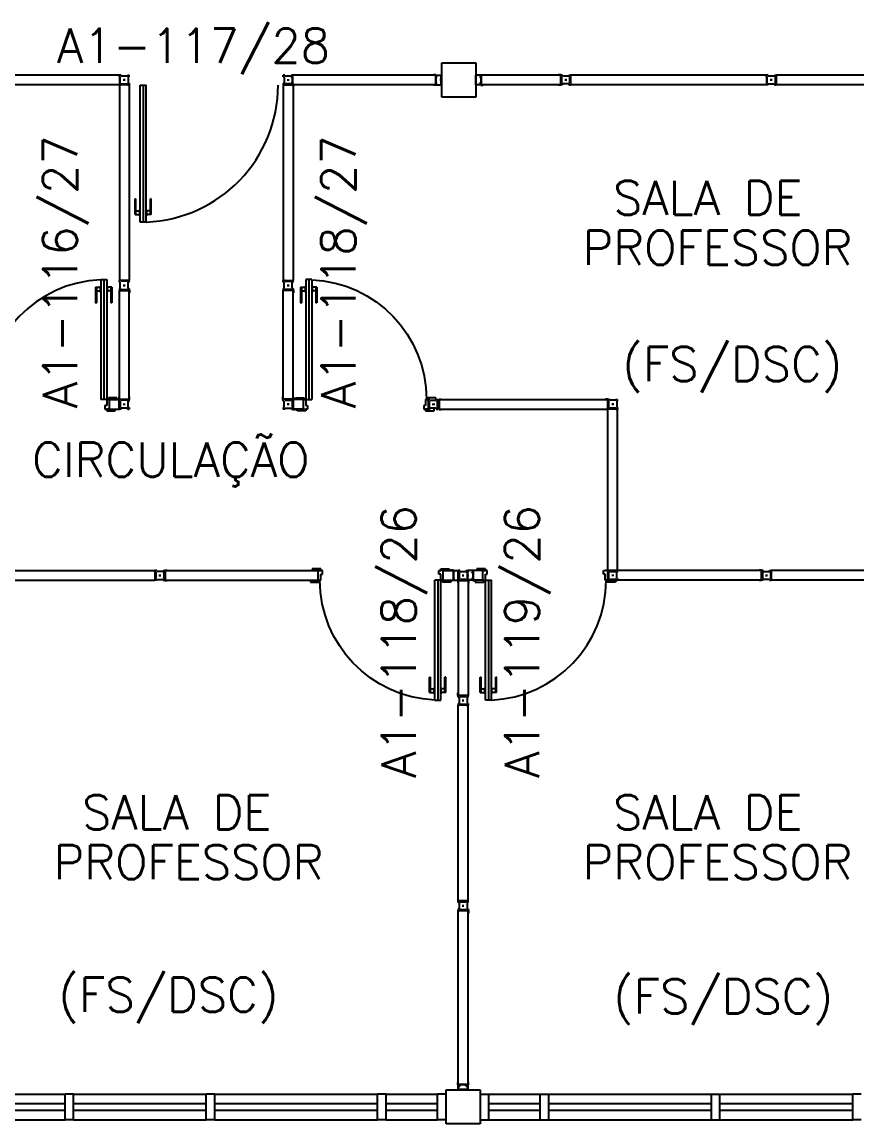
# Model space of a CAD drawing. Header units: millimetres. Extents: x 4436 to 4619, y 1272 to 1428.
# Drawn here: x 4551.33 to 4556.2, y 1293.7 to 1300.14 of the extents above; entities that cross this region are included whole.
import ezdxf

# ---------------------------------------------------------------- set-up
doc = ezdxf.new("R2010")
doc.units = ezdxf.units.MM
for name, color, linetype in [('ALV', 2, 'Continuous'), ('DIV', 2, 'Continuous'), ('DIV2', 2, 'Continuous'), ('DIVC', 2, 'Continuous'), ('ENDEREÇO', 2, 'Continuous'), ('ESTR', 3, 'Continuous'), ('JANELA', 1, 'Continuous'), ('MACANETA', 2, 'Continuous'), ('PORTA', 2, 'Continuous'), ('TEXTO', 2, 'Continuous')]:
    doc.layers.add(name, color=color, linetype=linetype)
doc.styles.add('UNB1-100', font='simplex.shx', dxfattribs={"height": 0.2})

# ---------------------------------------------------------------- blocks, each defined once
blk = doc.blocks.new('DIV12')
for p, q in [((-0.0051, 0), (0.0051, 0)), ((0, -0.0051), (0, 0.0051)), ((0.0285, 0.0285), (1.1715, 0.0285)), ((0.0285, -0.0285), (0.0285, 0.0285)), ((1.1715, -0.0285), (1.1715, 0.0285)), ((1.1949, 0), (1.2051, 0)), ((1.2, -0.0051), (1.2, 0.0051)), ((0.0285, -0.0285), (1.1715, -0.0285))]:
    blk.add_line(p, q)
blk = doc.blocks.new('DOOR80')
at = {"layer": 'MACANETA', "color": 1}
for p, q in [((-0.015, -0.665), (-0.01, -0.665)), ((-0.015, -0.755), (-0.015, -0.665)), ((-0.01, -0.755), (-0.01, -0.665)), ((0.08, -0.665), (0.075, -0.665)), ((0.075, -0.755), (0.075, -0.665)), ((0.08, -0.755), (0.08, -0.665)), ((-0.015, -0.755), (0.012, -0.755)), ((-0.01, -0.735), (0.012, -0.735)), ((0.012, -0.7625), (0.012, -0.7275)), ((0.012, -0.7275), (0.015, -0.7275)), ((0.012, -0.7625), (0.015, -0.7625)), ((0.053, -0.7275), (0.05, -0.7275)), ((0.053, -0.7625), (0.05, -0.7625)), ((0.053, -0.7625), (0.053, -0.7275)), ((0.075, -0.735), (0.053, -0.735)), ((0.08, -0.755), (0.053, -0.755))]:
    blk.add_line(p, q, dxfattribs=at)
at = {"layer": 'PORTA'}
for p, q in [((0.015, -0.8), (0.015, 0)), ((0.015, 0), (0.05, 0)), ((0.05, -0.8), (0.05, 0)), ((0.05, -0.8), (0.015, -0.8))]:
    blk.add_line(p, q, dxfattribs=at)
at = {"layer": 'PORTA', "color": 1}
blk.add_arc((0.02, 0), 0.8, 272.14911, 0, dxfattribs=at)
blk = doc.blocks.new('DOOR70')
at = {"layer": 'MACANETA', "color": 1}
for p, q in [((-0.015, -0.565), (-0.01, -0.565)), ((-0.015, -0.655), (-0.015, -0.565)), ((-0.01, -0.655), (-0.01, -0.565)), ((0.08, -0.565), (0.075, -0.565)), ((0.075, -0.655), (0.075, -0.565)), ((0.08, -0.655), (0.08, -0.565)), ((-0.01, -0.635), (0.012, -0.635)), ((0.012, -0.6625), (0.012, -0.6275)), ((0.012, -0.6275), (0.015, -0.6275)), ((0.053, -0.6275), (0.05, -0.6275)), ((0.053, -0.6625), (0.053, -0.6275)), ((0.075, -0.635), (0.053, -0.635)), ((-0.015, -0.655), (0.012, -0.655)), ((0.012, -0.6625), (0.015, -0.6625)), ((0.053, -0.6625), (0.05, -0.6625)), ((0.08, -0.655), (0.053, -0.655))]:
    blk.add_line(p, q, dxfattribs=at)
at = {"layer": 'PORTA'}
for p, q in [((0.015, -0.7), (0.015, 0)), ((0.015, 0), (0.05, 0)), ((0.05, -0.7), (0.05, 0)), ((0.05, -0.7), (0.015, -0.7))]:
    blk.add_line(p, q, dxfattribs=at)
at = {"layer": 'PORTA', "color": 1}
blk.add_arc((0.02, 0), 0.7, 272.4563, 0, dxfattribs=at)
blk = doc.blocks.new('MTT')
for p, q in [((-0.0285, 0.0185), (-0.0285, 0.0285)), ((-0.0185, 0.0285), (-0.0285, 0.0285)), ((-0.0235, 0.0185), (-0.0285, 0.0185)), ((-0.0235, 0.0185), (-0.0235, -0.0185)), ((-0.0185, 0.0235), (-0.0185, 0.0285)), ((-0.0185, 0.0235), (0.0185, 0.0235)), ((-0.0049, 0), (0.0049, 0)), ((0, -0.0049), (0, 0.0049)), ((0.0185, 0.0235), (0.0185, 0.0285)), ((0.0185, 0.0285), (0.0285, 0.0285)), ((0.0235, 0.0185), (0.0285, 0.0185)), ((0.0235, 0.0185), (0.0235, -0.0185)), ((0.0285, 0.0185), (0.0285, 0.0285)), ((-0.0285, -0.0185), (-0.0235, -0.0185)), ((-0.0285, -0.0185), (-0.0285, -0.0285)), ((-0.0185, -0.0285), (-0.0285, -0.0285)), ((0.0185, -0.0235), (-0.0185, -0.0235)), ((-0.0185, -0.0235), (-0.0185, -0.0285)), ((0.0185, -0.0235), (0.0185, -0.0285)), ((0.0185, -0.0285), (0.0285, -0.0285)), ((0.0285, -0.0185), (0.0235, -0.0185)), ((0.0285, -0.0185), (0.0285, -0.0285))]:
    blk.add_line(p, q)
blk = doc.blocks.new('DIV10')
for p, q in [((-0.0051, 0), (0.0051, 0)), ((0, -0.0051), (0, 0.0051)), ((0.0285, 0.0285), (0.9715, 0.0285)), ((0.0285, -0.0285), (0.0285, 0.0285)), ((0.9715, -0.0285), (0.9715, 0.0285)), ((0.9949, 0), (1.0051, 0)), ((1, -0.0051), (1, 0.0051)), ((0.0285, -0.0285), (0.9715, -0.0285))]:
    blk.add_line(p, q)
blk = doc.blocks.new('IMTT')
for p, q in [((-0.0049, 0), (0.0049, 0)), ((0.0285, 0.0285), (0, 0.0285)), ((0, -0.0285), (0, 0.0285)), ((0.0285, -0.0285), (0, -0.0285))]:
    blk.add_line(p, q)

msp = doc.modelspace()

# ---------------------------------------------------------------- linework, layer by layer
at = {"layer": 'ALV'}
for p, q in [((4551.57941, 1293.72345), (4551.57941, 1293.87345)), ((4551.62941, 1293.87345), (4551.57941, 1293.87345)), ((4551.62941, 1293.72345), (4551.62941, 1293.87345)), ((4552.40441, 1293.72345), (4552.40441, 1293.87345)), ((4552.45441, 1293.87345), (4552.40441, 1293.87345)), ((4552.45441, 1293.72345), (4552.45441, 1293.87345)), ((4553.45441, 1293.87345), (4553.40441, 1293.87345)), ((4553.40441, 1293.72345), (4553.40441, 1293.87345)), ((4553.45441, 1293.72345), (4553.45441, 1293.87345)), ((4553.80441, 1293.87345), (4553.75441, 1293.87345)), ((4553.75441, 1293.72345), (4553.75441, 1293.87345)), ((4554.00441, 1293.87345), (4554.05441, 1293.87345)), ((4554.05441, 1293.72345), (4554.05441, 1293.87345)), ((4554.35441, 1293.72345), (4554.35441, 1293.87345)), ((4554.35441, 1293.87345), (4554.40441, 1293.87345)), ((4554.40441, 1293.72345), (4554.40441, 1293.87345)), ((4555.35441, 1293.87345), (4555.40441, 1293.87345)), ((4555.35441, 1293.72345), (4555.35441, 1293.87345)), ((4555.40441, 1293.72345), (4555.40441, 1293.87345)), ((4556.17941, 1293.72345), (4556.17941, 1293.87345)), ((4556.22941, 1293.87345), (4556.17941, 1293.87345)), ((4551.62941, 1293.72345), (4551.57941, 1293.72345)), ((4552.45441, 1293.72345), (4552.40441, 1293.72345)), ((4553.45441, 1293.72345), (4553.40441, 1293.72345)), ((4553.80441, 1293.72345), (4553.75441, 1293.72345)), ((4554.00441, 1293.72345), (4554.05441, 1293.72345)), ((4554.35441, 1293.72345), (4554.40441, 1293.72345)), ((4555.35441, 1293.72345), (4555.40441, 1293.72345)), ((4556.22941, 1293.72345), (4556.17941, 1293.72345))]:
    msp.add_line(p, q, dxfattribs=at)
at = {"layer": 'DIV'}
for p, q in [((4552.03589, 1299.76795), (4552.03589, 1298.96794)), ((4551.80541, 1298.63197), (4551.80541, 1297.93197)), ((4553.00266, 1298.63197), (4553.00266, 1297.93197)), ((4553.75587, 1296.87495), (4553.75587, 1296.17494)), ((4554.05238, 1296.87495), (4554.05238, 1296.17494)), ((4553.93291, 1293.89845), (4553.87591, 1293.89845)), ((4553.93091, 1293.90045), (4553.87791, 1293.90045)), ((4553.90951, 1293.89845), (4553.89931, 1293.89845)), ((4553.90441, 1293.89335), (4553.90441, 1293.90355)), ((4553.90441, 1293.89351), (4553.90441, 1293.90339))]:
    msp.add_line(p, q, dxfattribs=at)
at = {"layer": 'DIV2'}
for p, q in [((4552.90073, 1299.81695), (4552.90573, 1299.81695)), ((4552.90073, 1299.81495), (4552.90073, 1299.81695)), ((4552.90073, 1299.81495), (4552.90573, 1299.81495)), ((4552.90573, 1299.82895), (4552.92011, 1299.82895)), ((4552.90573, 1299.82895), (4552.90573, 1299.81695)), ((4552.90573, 1299.81495), (4552.90573, 1299.78195)), ((4553.74373, 1299.82695), (4552.90773, 1299.82695)), ((4552.90773, 1299.82695), (4552.90773, 1299.76995)), ((4552.92011, 1299.82695), (4552.92011, 1299.82895)), ((4553.74573, 1299.82895), (4553.73135, 1299.82895)), ((4553.73135, 1299.82695), (4553.73135, 1299.82895)), ((4553.74373, 1299.82695), (4553.74373, 1299.76995)), ((4553.74573, 1299.82895), (4553.74573, 1299.81695)), ((4553.75073, 1299.81695), (4553.74573, 1299.81695)), ((4553.75073, 1299.81495), (4553.74573, 1299.81495)), ((4553.74573, 1299.81495), (4553.74573, 1299.78195)), ((4553.75073, 1299.81495), (4553.75073, 1299.81695)), ((4553.97941, 1299.80355), (4553.97941, 1299.79335)), ((4554.00242, 1299.81495), (4554.00242, 1299.81695)), ((4554.00242, 1299.81695), (4554.00742, 1299.81695)), ((4554.00242, 1299.81495), (4554.00742, 1299.81495)), ((4554.00742, 1299.82895), (4554.00742, 1299.81695)), ((4554.00742, 1299.82895), (4554.0218, 1299.82895)), ((4554.00742, 1299.81495), (4554.00742, 1299.78195)), ((4554.00942, 1299.82695), (4554.00942, 1299.76995)), ((4554.47342, 1299.82695), (4554.00942, 1299.82695)), ((4554.0218, 1299.82695), (4554.0218, 1299.82895)), ((4554.46104, 1299.82695), (4554.46104, 1299.82895)), ((4554.47542, 1299.82895), (4554.46104, 1299.82895)), ((4554.47342, 1299.82695), (4554.47342, 1299.76995)), ((4554.47542, 1299.82895), (4554.47542, 1299.81695)), ((4554.48042, 1299.81695), (4554.47542, 1299.81695)), ((4554.47542, 1299.81495), (4554.47542, 1299.78195)), ((4554.48042, 1299.81495), (4554.47542, 1299.81495)), ((4554.48042, 1299.81495), (4554.48042, 1299.81695)), ((4554.49882, 1299.79845), (4554.50902, 1299.79845)), ((4554.50392, 1299.80355), (4554.50392, 1299.79335)), ((4552.90073, 1299.78195), (4552.90573, 1299.78195)), ((4552.90073, 1299.77995), (4552.90073, 1299.78195)), ((4552.90073, 1299.77995), (4552.90573, 1299.77995)), ((4552.90573, 1299.77995), (4552.90573, 1299.76795)), ((4552.90573, 1299.76795), (4552.92011, 1299.76795)), ((4553.74373, 1299.76995), (4552.90773, 1299.76995)), ((4552.92011, 1299.76795), (4552.92011, 1299.76995)), ((4553.73135, 1299.76795), (4553.73135, 1299.76995)), ((4553.74573, 1299.76795), (4553.73135, 1299.76795)), ((4553.75073, 1299.78195), (4553.74573, 1299.78195)), ((4553.75073, 1299.77995), (4553.74573, 1299.77995)), ((4553.74573, 1299.77995), (4553.74573, 1299.76795)), ((4553.75073, 1299.77995), (4553.75073, 1299.78195)), ((4554.00242, 1299.77995), (4554.00242, 1299.78195)), ((4554.00242, 1299.78195), (4554.00742, 1299.78195)), ((4554.00242, 1299.77995), (4554.00742, 1299.77995)), ((4554.00742, 1299.77995), (4554.00742, 1299.76795)), ((4554.00742, 1299.76795), (4554.0218, 1299.76795)), ((4554.47342, 1299.76995), (4554.00942, 1299.76995)), ((4554.0218, 1299.76795), (4554.0218, 1299.76995)), ((4554.46104, 1299.76795), (4554.46104, 1299.76995)), ((4554.47542, 1299.76795), (4554.46104, 1299.76795)), ((4554.48042, 1299.78195), (4554.47542, 1299.78195)), ((4554.47542, 1299.77995), (4554.47542, 1299.76795)), ((4554.48042, 1299.77995), (4554.47542, 1299.77995)), ((4554.48042, 1299.77995), (4554.48042, 1299.78195)), ((4551.89491, 1298.56995), (4551.90691, 1298.56995)), ((4551.89491, 1298.56995), (4551.89491, 1298.55557)), ((4551.89691, 1297.93395), (4551.89691, 1298.56795)), ((4551.89691, 1298.56795), (4551.95391, 1298.56795)), ((4551.90891, 1298.57495), (4551.90691, 1298.57495)), ((4551.90691, 1298.57495), (4551.90691, 1298.56995)), ((4551.90891, 1298.57495), (4551.90891, 1298.56995)), ((4551.90891, 1298.56995), (4551.94191, 1298.56995)), ((4551.92031, 1298.59845), (4551.93051, 1298.59845)), ((4551.92541, 1298.59335), (4551.92541, 1298.60355)), ((4551.94391, 1298.57495), (4551.94191, 1298.57495)), ((4551.94191, 1298.57495), (4551.94191, 1298.56995)), ((4551.94391, 1298.57495), (4551.94391, 1298.56995)), ((4551.94391, 1298.56995), (4551.95591, 1298.56995)), ((4551.95391, 1297.93395), (4551.95391, 1298.56795)), ((4551.95591, 1298.56995), (4551.95591, 1298.55557)), ((4552.85216, 1298.56995), (4552.85216, 1298.55557)), ((4552.86416, 1298.56995), (4552.85216, 1298.56995)), ((4552.85416, 1297.93395), (4552.85416, 1298.56795)), ((4552.91116, 1298.56795), (4552.85416, 1298.56795)), ((4552.86416, 1298.57495), (4552.86616, 1298.57495)), ((4552.86416, 1298.57495), (4552.86416, 1298.56995)), ((4552.86616, 1298.57495), (4552.86616, 1298.56995)), ((4552.89916, 1298.56995), (4552.86616, 1298.56995)), ((4552.88776, 1298.59845), (4552.87756, 1298.59845)), ((4552.88266, 1298.59335), (4552.88266, 1298.60355)), ((4552.89916, 1298.57495), (4552.90116, 1298.57495)), ((4552.89916, 1298.57495), (4552.89916, 1298.56995)), ((4552.90116, 1298.57495), (4552.90116, 1298.56995)), ((4552.91316, 1298.56995), (4552.90116, 1298.56995)), ((4552.91116, 1297.93395), (4552.91116, 1298.56795)), ((4552.91316, 1298.56995), (4552.91316, 1298.55557)), ((4551.89691, 1298.55557), (4551.89491, 1298.55557)), ((4551.95591, 1298.55557), (4551.95391, 1298.55557)), ((4552.85216, 1298.55557), (4552.85416, 1298.55557)), ((4552.91116, 1298.55557), (4552.91316, 1298.55557)), ((4551.83291, 1297.93197), (4551.82291, 1297.93197)), ((4551.82291, 1297.93197), (4551.82291, 1297.89697)), ((4551.88291, 1297.94197), (4551.83291, 1297.94197)), ((4551.83291, 1297.94197), (4551.83291, 1297.93197)), ((4551.83791, 1297.93197), (4551.83291, 1297.93197)), ((4551.83791, 1297.93197), (4551.83791, 1297.87497)), ((4551.83791, 1297.93197), (4551.89491, 1297.93197)), ((4551.89691, 1297.93397), (4551.88253, 1297.93397)), ((4551.88253, 1297.93397), (4551.88253, 1297.93197)), ((4551.88291, 1297.93197), (4551.88291, 1297.94197)), ((4551.89691, 1297.94633), (4551.89491, 1297.94633)), ((4551.89491, 1297.93195), (4551.89491, 1297.94633)), ((4551.89491, 1297.87497), (4551.89491, 1297.93197)), ((4551.89491, 1297.93195), (4551.90691, 1297.93195)), ((4551.89691, 1297.92197), (4551.89691, 1297.93397)), ((4551.89691, 1297.93395), (4551.95391, 1297.93395)), ((4551.90191, 1297.92197), (4551.89691, 1297.92197)), ((4551.90191, 1297.92197), (4551.90191, 1297.91997)), ((4551.90691, 1297.92695), (4551.90691, 1297.93195)), ((4551.90891, 1297.92695), (4551.90691, 1297.92695)), ((4551.90891, 1297.92695), (4551.90891, 1297.93195)), ((4551.90891, 1297.93195), (4551.94191, 1297.93195)), ((4551.94191, 1297.92695), (4551.94191, 1297.93195)), ((4551.94391, 1297.92695), (4551.94191, 1297.92695)), ((4551.94391, 1297.92695), (4551.94391, 1297.93195)), ((4551.94391, 1297.93195), (4551.95591, 1297.93195)), ((4551.95591, 1297.94633), (4551.95391, 1297.94633)), ((4551.95591, 1297.93195), (4551.95591, 1297.94633)), ((4552.85216, 1297.93195), (4552.85216, 1297.94633)), ((4552.85216, 1297.94633), (4552.85416, 1297.94633)), ((4552.86416, 1297.93195), (4552.85216, 1297.93195)), ((4552.91116, 1297.93395), (4552.85416, 1297.93395)), ((4552.86416, 1297.92695), (4552.86416, 1297.93195)), ((4552.86416, 1297.92695), (4552.86616, 1297.92695)), ((4552.89916, 1297.93195), (4552.86616, 1297.93195)), ((4552.86616, 1297.92695), (4552.86616, 1297.93195)), ((4552.89916, 1297.92695), (4552.89916, 1297.93195)), ((4552.89916, 1297.92695), (4552.90116, 1297.92695)), ((4552.91316, 1297.93195), (4552.90116, 1297.93195)), ((4552.90116, 1297.92695), (4552.90116, 1297.93195)), ((4552.90616, 1297.92197), (4552.91116, 1297.92197)), ((4552.90616, 1297.92197), (4552.90616, 1297.91997)), ((4552.91116, 1297.94633), (4552.91316, 1297.94633)), ((4552.91116, 1297.93397), (4552.92554, 1297.93397)), ((4552.91116, 1297.92197), (4552.91116, 1297.93397)), ((4552.91316, 1297.93195), (4552.91316, 1297.94633)), ((4552.97016, 1297.93197), (4552.91316, 1297.93197)), ((4552.91316, 1297.87497), (4552.91316, 1297.93197)), ((4552.92516, 1297.94197), (4552.97516, 1297.94197)), ((4552.92516, 1297.93197), (4552.92516, 1297.94197)), ((4552.92554, 1297.93397), (4552.92554, 1297.93197)), ((4552.97016, 1297.93197), (4552.97516, 1297.93197)), ((4552.97016, 1297.93197), (4552.97016, 1297.87497)), ((4552.97516, 1297.94197), (4552.97516, 1297.93197)), ((4552.97516, 1297.93197), (4552.98516, 1297.93197)), ((4552.98516, 1297.93197), (4552.98516, 1297.89697)), ((4553.68516, 1297.93197), (4553.68516, 1297.89697)), ((4553.69516, 1297.93197), (4553.68516, 1297.93197)), ((4553.69516, 1297.94197), (4553.69516, 1297.93197)), ((4553.74516, 1297.94197), (4553.69516, 1297.94197)), ((4553.70016, 1297.93197), (4553.69516, 1297.93197)), ((4553.70016, 1297.93197), (4553.70016, 1297.87497)), ((4553.74516, 1297.93197), (4553.74516, 1297.94197)), ((4553.75664, 1297.91997), (4553.75664, 1297.92197)), ((4553.75664, 1297.92197), (4553.76164, 1297.92197)), ((4553.76164, 1297.93397), (4553.76164, 1297.92197)), ((4553.76164, 1297.93397), (4553.77602, 1297.93397)), ((4553.76364, 1297.93197), (4554.74764, 1297.93197)), ((4553.76364, 1297.93197), (4553.76364, 1297.87497)), ((4553.77602, 1297.93197), (4553.77602, 1297.93397)), ((4554.73526, 1297.93197), (4554.73526, 1297.93397)), ((4554.74964, 1297.93397), (4554.73526, 1297.93397)), ((4554.74764, 1297.93197), (4554.74764, 1297.87497)), ((4554.74964, 1297.93397), (4554.74964, 1297.92197)), ((4554.75464, 1297.92197), (4554.74964, 1297.92197)), ((4554.75464, 1297.91997), (4554.75464, 1297.92197)), ((4551.82291, 1297.89697), (4551.81291, 1297.89697)), ((4551.81291, 1297.89697), (4551.81291, 1297.87497)), ((4551.81291, 1297.87497), (4551.82291, 1297.87497)), ((4551.82291, 1297.87497), (4551.82291, 1297.86497)), ((4551.83791, 1297.87497), (4551.82291, 1297.87497)), ((4551.82291, 1297.86497), (4551.87291, 1297.86497)), ((4551.83791, 1297.87497), (4551.89491, 1297.87497)), ((4551.87291, 1297.86497), (4551.87291, 1297.87497)), ((4551.88253, 1297.87497), (4551.88253, 1297.87297)), ((4551.89691, 1297.87297), (4551.88253, 1297.87297)), ((4551.89691, 1297.88697), (4551.89691, 1297.91997)), ((4551.90191, 1297.91997), (4551.89691, 1297.91997)), ((4551.90191, 1297.88697), (4551.89691, 1297.88697)), ((4551.89691, 1297.87297), (4551.89691, 1297.88497)), ((4551.90191, 1297.88497), (4551.89691, 1297.88497)), ((4551.90191, 1297.88697), (4551.90191, 1297.88497)), ((4551.92031, 1297.90347), (4551.93051, 1297.90347)), ((4551.92031, 1297.90345), (4551.93051, 1297.90345)), ((4551.92541, 1297.89837), (4551.92541, 1297.90857)), ((4551.92541, 1297.90855), (4551.92541, 1297.89835)), ((4552.88776, 1297.90347), (4552.87756, 1297.90347)), ((4552.88776, 1297.90345), (4552.87756, 1297.90345)), ((4552.88266, 1297.89837), (4552.88266, 1297.90857)), ((4552.88266, 1297.90855), (4552.88266, 1297.89835)), ((4552.90616, 1297.91997), (4552.91116, 1297.91997)), ((4552.90616, 1297.88697), (4552.91116, 1297.88697)), ((4552.90616, 1297.88697), (4552.90616, 1297.88497)), ((4552.90616, 1297.88497), (4552.91116, 1297.88497)), ((4552.91116, 1297.88697), (4552.91116, 1297.91997)), ((4552.91116, 1297.87297), (4552.91116, 1297.88497)), ((4552.91116, 1297.87297), (4552.92554, 1297.87297)), ((4552.97016, 1297.87497), (4552.91316, 1297.87497)), ((4552.92554, 1297.87497), (4552.92554, 1297.87297)), ((4552.93516, 1297.86497), (4552.93516, 1297.87497)), ((4552.98516, 1297.86497), (4552.93516, 1297.86497)), ((4552.97016, 1297.87497), (4552.98516, 1297.87497)), ((4552.98516, 1297.89697), (4552.99516, 1297.89697)), ((4552.98516, 1297.87497), (4552.98516, 1297.86497)), ((4552.99516, 1297.87497), (4552.98516, 1297.87497)), ((4552.99516, 1297.89697), (4552.99516, 1297.87497)), ((4553.67516, 1297.89697), (4553.67516, 1297.87497)), ((4553.68516, 1297.89697), (4553.67516, 1297.89697)), ((4553.67516, 1297.87497), (4553.68516, 1297.87497)), ((4553.70016, 1297.87497), (4553.68516, 1297.87497)), ((4553.68516, 1297.87497), (4553.68516, 1297.86497)), ((4553.68516, 1297.86497), (4553.73516, 1297.86497)), ((4553.72804, 1297.90347), (4553.73824, 1297.90347)), ((4553.73314, 1297.90857), (4553.73314, 1297.89837)), ((4553.73516, 1297.86497), (4553.73516, 1297.87497)), ((4553.75664, 1297.91997), (4553.76164, 1297.91997)), ((4553.75664, 1297.88497), (4553.75664, 1297.88697)), ((4553.75664, 1297.88697), (4553.76164, 1297.88697)), ((4553.75664, 1297.88497), (4553.76164, 1297.88497)), ((4553.76164, 1297.91997), (4553.76164, 1297.88697)), ((4553.76164, 1297.88497), (4553.76164, 1297.87297)), ((4553.76164, 1297.87297), (4553.77602, 1297.87297)), ((4553.76364, 1297.87497), (4554.74764, 1297.87497)), ((4553.77602, 1297.87297), (4553.77602, 1297.87497)), ((4554.73526, 1297.87297), (4554.73526, 1297.87497)), ((4554.74964, 1297.87297), (4554.73526, 1297.87297)), ((4554.74964, 1297.91997), (4554.74964, 1297.88697)), ((4554.75464, 1297.91997), (4554.74964, 1297.91997)), ((4554.75464, 1297.88697), (4554.74964, 1297.88697)), ((4554.74964, 1297.88497), (4554.74964, 1297.87297)), ((4554.75464, 1297.88497), (4554.74964, 1297.88497)), ((4554.75464, 1297.88497), (4554.75464, 1297.88697)), ((4554.77304, 1297.90347), (4554.78324, 1297.90347)), ((4554.77814, 1297.90857), (4554.77814, 1297.89837)), ((4552.12865, 1296.90345), (4552.13885, 1296.90345)), ((4552.13375, 1296.90855), (4552.13375, 1296.89835)), ((4552.15725, 1296.91995), (4552.15725, 1296.92195)), ((4552.15725, 1296.92195), (4552.16225, 1296.92195)), ((4552.15725, 1296.91995), (4552.16225, 1296.91995)), ((4552.16225, 1296.93395), (4552.16225, 1296.92195)), ((4552.16225, 1296.93395), (4552.17663, 1296.93395)), ((4552.16225, 1296.91995), (4552.16225, 1296.88695)), ((4552.16425, 1296.93195), (4553.05837, 1296.93195)), ((4552.16425, 1296.93195), (4552.16425, 1296.87495)), ((4552.17663, 1296.93195), (4552.17663, 1296.93395)), ((4553.02337, 1296.94195), (4553.02337, 1296.93195)), ((4553.07337, 1296.94195), (4553.02337, 1296.94195)), ((4553.05837, 1296.93195), (4553.07337, 1296.93195)), ((4553.05837, 1296.87495), (4553.05837, 1296.93195)), ((4553.07337, 1296.93195), (4553.07337, 1296.94195)), ((4553.08337, 1296.93195), (4553.07337, 1296.93195)), ((4553.07337, 1296.90995), (4553.08337, 1296.90995)), ((4553.07337, 1296.87495), (4553.07337, 1296.90995)), ((4553.08337, 1296.90995), (4553.08337, 1296.93195)), ((4553.76337, 1296.90995), (4553.76337, 1296.93195)), ((4553.76337, 1296.93195), (4553.77337, 1296.93195)), ((4553.77337, 1296.90995), (4553.76337, 1296.90995)), ((4553.77337, 1296.93195), (4553.77337, 1296.94195)), ((4553.77337, 1296.94195), (4553.82337, 1296.94195)), ((4553.78837, 1296.93195), (4553.77337, 1296.93195)), ((4553.77337, 1296.87495), (4553.77337, 1296.90995)), ((4553.78837, 1296.93195), (4553.84537, 1296.93195)), ((4553.78837, 1296.87495), (4553.78837, 1296.93195)), ((4553.82337, 1296.94195), (4553.82337, 1296.93195)), ((4553.83299, 1296.93195), (4553.83299, 1296.93395)), ((4553.84737, 1296.93395), (4553.83299, 1296.93395)), ((4553.84537, 1296.93195), (4553.84537, 1296.87495)), ((4553.84737, 1296.93395), (4553.84737, 1296.92195)), ((4553.85237, 1296.92195), (4553.84737, 1296.92195)), ((4553.85237, 1296.91995), (4553.84737, 1296.91995)), ((4553.84737, 1296.91995), (4553.84737, 1296.88695)), ((4553.85237, 1296.91995), (4553.85237, 1296.92195)), ((4553.95588, 1296.92195), (4553.96088, 1296.92195)), ((4553.95588, 1296.91995), (4553.95588, 1296.92195)), ((4553.95588, 1296.91995), (4553.96088, 1296.91995)), ((4553.96088, 1296.93395), (4553.97526, 1296.93395)), ((4553.96088, 1296.93395), (4553.96088, 1296.92195)), ((4553.96088, 1296.91995), (4553.96088, 1296.88695)), ((4554.01988, 1296.93195), (4553.96288, 1296.93195)), ((4553.96288, 1296.93195), (4553.96288, 1296.87495)), ((4553.97526, 1296.93195), (4553.97526, 1296.93395)), ((4553.98488, 1296.94195), (4553.98488, 1296.93195)), ((4554.03488, 1296.94195), (4553.98488, 1296.94195)), ((4554.01988, 1296.93195), (4554.03488, 1296.93195)), ((4554.01988, 1296.87495), (4554.01988, 1296.93195)), ((4554.03488, 1296.93195), (4554.03488, 1296.94195)), ((4554.04488, 1296.93195), (4554.03488, 1296.93195)), ((4554.03488, 1296.90995), (4554.04488, 1296.90995)), ((4554.03488, 1296.87495), (4554.03488, 1296.90995)), ((4554.04488, 1296.90995), (4554.04488, 1296.93195)), ((4554.72488, 1296.90995), (4554.72488, 1296.93195)), ((4554.72488, 1296.93195), (4554.73488, 1296.93195)), ((4554.73488, 1296.90995), (4554.72488, 1296.90995)), ((4554.74988, 1296.93195), (4554.73488, 1296.93195)), ((4554.73488, 1296.87495), (4554.73488, 1296.90995)), ((4554.74988, 1296.87495), (4554.74988, 1296.93195)), ((4555.64481, 1296.93195), (4554.74988, 1296.93195)), ((4555.64681, 1296.93395), (4555.63243, 1296.93395)), ((4555.63243, 1296.93195), (4555.63243, 1296.93395)), ((4555.64481, 1296.93195), (4555.64481, 1296.87495)), ((4555.64681, 1296.93395), (4555.64681, 1296.92195)), ((4555.65181, 1296.92195), (4555.64681, 1296.92195)), ((4555.65181, 1296.91995), (4555.64681, 1296.91995)), ((4555.64681, 1296.91995), (4555.64681, 1296.88695)), ((4555.65181, 1296.91995), (4555.65181, 1296.92195)), ((4555.68041, 1296.90345), (4555.67021, 1296.90345)), ((4555.67531, 1296.90855), (4555.67531, 1296.89835)), ((4552.15725, 1296.88495), (4552.15725, 1296.88695)), ((4552.15725, 1296.88695), (4552.16225, 1296.88695)), ((4552.15725, 1296.88495), (4552.16225, 1296.88495)), ((4552.16225, 1296.88495), (4552.16225, 1296.87295)), ((4552.16225, 1296.87295), (4552.17663, 1296.87295)), ((4552.16425, 1296.87495), (4553.05837, 1296.87495)), ((4552.17663, 1296.87295), (4552.17663, 1296.87495)), ((4553.01337, 1296.87495), (4553.01337, 1296.86495)), ((4553.01337, 1296.86495), (4553.06337, 1296.86495)), ((4553.05837, 1296.87495), (4553.06337, 1296.87495)), ((4553.06337, 1296.87495), (4553.07337, 1296.87495)), ((4553.06337, 1296.86495), (4553.06337, 1296.87495)), ((4553.78337, 1296.87495), (4553.77337, 1296.87495)), ((4553.78837, 1296.87495), (4553.78337, 1296.87495)), ((4553.78337, 1296.86495), (4553.78337, 1296.87495)), ((4553.83337, 1296.86495), (4553.78337, 1296.86495)), ((4553.78837, 1296.87495), (4553.84537, 1296.87495)), ((4553.83299, 1296.87295), (4553.83299, 1296.87495)), ((4553.84737, 1296.87295), (4553.83299, 1296.87295)), ((4553.83337, 1296.87495), (4553.83337, 1296.86495)), ((4553.85237, 1296.88695), (4553.84737, 1296.88695)), ((4553.84737, 1296.88495), (4553.84737, 1296.87295)), ((4553.85237, 1296.88495), (4553.84737, 1296.88495)), ((4553.85237, 1296.88495), (4553.85237, 1296.88695)), ((4553.87391, 1296.87501), (4553.88591, 1296.87501)), ((4553.87391, 1296.87501), (4553.87391, 1296.86063)), ((4553.87591, 1296.86063), (4553.87391, 1296.86063)), ((4553.87591, 1296.87301), (4553.87591, 1296.20431)), ((4553.87591, 1296.87301), (4553.93291, 1296.87301)), ((4553.88791, 1296.88001), (4553.88591, 1296.88001)), ((4553.88591, 1296.88001), (4553.88591, 1296.87501)), ((4553.88791, 1296.88001), (4553.88791, 1296.87501)), ((4553.88791, 1296.87501), (4553.92091, 1296.87501)), ((4553.92291, 1296.88001), (4553.92091, 1296.88001)), ((4553.92091, 1296.88001), (4553.92091, 1296.87501)), ((4553.92291, 1296.88001), (4553.92291, 1296.87501)), ((4553.92291, 1296.87501), (4553.93491, 1296.87501)), ((4553.93291, 1296.87301), (4553.93291, 1296.20431)), ((4553.93491, 1296.86063), (4553.93291, 1296.86063)), ((4553.93491, 1296.87501), (4553.93491, 1296.86063)), ((4553.95588, 1296.88695), (4553.96088, 1296.88695)), ((4553.95588, 1296.88495), (4553.95588, 1296.88695)), ((4553.95588, 1296.88495), (4553.96088, 1296.88495)), ((4553.96088, 1296.88495), (4553.96088, 1296.87295)), ((4553.96088, 1296.87295), (4553.97526, 1296.87295)), ((4554.01988, 1296.87495), (4553.96288, 1296.87495)), ((4553.97488, 1296.87495), (4553.97488, 1296.86495)), ((4553.97488, 1296.86495), (4554.02488, 1296.86495)), ((4553.97526, 1296.87295), (4553.97526, 1296.87495)), ((4554.01988, 1296.87495), (4554.02488, 1296.87495)), ((4554.02488, 1296.87495), (4554.03488, 1296.87495)), ((4554.02488, 1296.86495), (4554.02488, 1296.87495)), ((4554.74488, 1296.87495), (4554.73488, 1296.87495)), ((4554.74988, 1296.87495), (4554.74488, 1296.87495)), ((4554.74488, 1296.86495), (4554.74488, 1296.87495)), ((4554.79488, 1296.86495), (4554.74488, 1296.86495)), ((4555.64481, 1296.87495), (4554.74988, 1296.87495)), ((4554.79488, 1296.87495), (4554.79488, 1296.86495)), ((4555.63243, 1296.87295), (4555.63243, 1296.87495)), ((4555.64681, 1296.87295), (4555.63243, 1296.87295)), ((4555.65181, 1296.88695), (4555.64681, 1296.88695)), ((4555.65181, 1296.88495), (4555.64681, 1296.88495)), ((4555.64681, 1296.88495), (4555.64681, 1296.87295)), ((4555.65181, 1296.88495), (4555.65181, 1296.88695)), ((4553.87591, 1296.21669), (4553.87391, 1296.21669)), ((4553.87391, 1296.20231), (4553.87391, 1296.21669)), ((4553.87391, 1296.20231), (4553.88591, 1296.20231)), ((4553.87591, 1296.20431), (4553.93291, 1296.20431)), ((4553.88591, 1296.19731), (4553.88591, 1296.20231)), ((4553.88791, 1296.19731), (4553.88591, 1296.19731)), ((4553.88791, 1296.20231), (4553.92091, 1296.20231)), ((4553.88791, 1296.19731), (4553.88791, 1296.20231)), ((4553.92091, 1296.19731), (4553.92091, 1296.20231)), ((4553.92291, 1296.19731), (4553.92091, 1296.19731)), ((4553.92291, 1296.20231), (4553.93491, 1296.20231)), ((4553.92291, 1296.19731), (4553.92291, 1296.20231)), ((4553.93491, 1296.21669), (4553.93291, 1296.21669)), ((4553.93491, 1296.20231), (4553.93491, 1296.21669)), ((4553.90951, 1294.97345), (4553.89931, 1294.97345)), ((4553.90441, 1294.96835), (4553.90441, 1294.97855)), ((4553.87391, 1294.94495), (4553.87391, 1294.93057)), ((4553.88591, 1294.94495), (4553.87391, 1294.94495)), ((4553.87391, 1294.93057), (4553.87591, 1294.93057)), ((4553.87591, 1293.92895), (4553.87591, 1294.94295)), ((4553.93291, 1294.94295), (4553.87591, 1294.94295)), ((4553.88591, 1294.94995), (4553.88591, 1294.94495)), ((4553.88591, 1294.94995), (4553.88791, 1294.94995)), ((4553.88791, 1294.94995), (4553.88791, 1294.94495)), ((4553.92091, 1294.94495), (4553.88791, 1294.94495)), ((4553.92091, 1294.94995), (4553.92091, 1294.94495)), ((4553.92091, 1294.94995), (4553.92291, 1294.94995)), ((4553.92291, 1294.94995), (4553.92291, 1294.94495)), ((4553.93491, 1294.94495), (4553.92291, 1294.94495)), ((4553.93291, 1293.92895), (4553.93291, 1294.94295)), ((4553.93291, 1294.93057), (4553.93491, 1294.93057)), ((4553.93491, 1294.94495), (4553.93491, 1294.93057)), ((4553.87391, 1293.94133), (4553.87591, 1293.94133)), ((4553.87391, 1293.92695), (4553.87391, 1293.94133)), ((4553.93291, 1293.94133), (4553.93491, 1293.94133)), ((4553.93491, 1293.92695), (4553.93491, 1293.94133)), ((4553.88591, 1293.92695), (4553.87391, 1293.92695)), ((4553.93291, 1293.92895), (4553.87591, 1293.92895)), ((4553.88591, 1293.92695), (4553.87591, 1293.92695)), ((4553.87591, 1293.89845), (4553.87591, 1293.92695)), ((4553.88391, 1293.92495), (4553.87791, 1293.92495)), ((4553.87791, 1293.90045), (4553.87791, 1293.92495)), ((4553.88391, 1293.91995), (4553.88391, 1293.92495)), ((4553.88391, 1293.91995), (4553.88591, 1293.91995)), ((4553.88591, 1293.92195), (4553.88591, 1293.92695)), ((4553.88591, 1293.91995), (4553.88591, 1293.92695)), ((4553.88591, 1293.92195), (4553.88791, 1293.92195)), ((4553.88791, 1293.92195), (4553.88791, 1293.92695)), ((4553.92091, 1293.92695), (4553.88791, 1293.92695)), ((4553.92091, 1293.92195), (4553.92091, 1293.92695)), ((4553.92091, 1293.92195), (4553.92291, 1293.92195)), ((4553.92291, 1293.92195), (4553.92291, 1293.92695)), ((4553.93491, 1293.92695), (4553.92291, 1293.92695)), ((4553.92291, 1293.92695), (4553.92291, 1293.91995)), ((4553.92291, 1293.92695), (4553.93291, 1293.92695)), ((4553.92291, 1293.91995), (4553.92491, 1293.91995)), ((4553.92491, 1293.92495), (4553.92491, 1293.91995)), ((4553.92491, 1293.92495), (4553.93091, 1293.92495)), ((4553.93091, 1293.92495), (4553.93091, 1293.90045)), ((4553.93291, 1293.89845), (4553.93291, 1293.92695))]:
    msp.add_line(p, q, dxfattribs=at)
at = {"layer": 'ESTR'}
for p, q in [((4553.77941, 1299.89845), (4553.97941, 1299.89845)), ((4553.77941, 1299.69845), (4553.77941, 1299.89845)), ((4553.97941, 1299.89845), (4553.97941, 1299.69845)), ((4553.97941, 1299.69845), (4553.77941, 1299.69845)), ((4553.80441, 1293.89845), (4554.00441, 1293.89845)), ((4553.80441, 1293.69845), (4553.80441, 1293.89845)), ((4554.00441, 1293.89845), (4554.00441, 1293.69845)), ((4554.00441, 1293.69845), (4553.80441, 1293.69845))]:
    msp.add_line(p, q, dxfattribs=at)
at = {"layer": 'JANELA', "color": 1}
for p, q in [((4550.92941, 1293.87345), (4551.57941, 1293.87345)), ((4551.62941, 1293.87345), (4552.40441, 1293.87345)), ((4552.45441, 1293.87345), (4553.40441, 1293.87345)), ((4553.45441, 1293.87345), (4553.75441, 1293.87345)), ((4554.05441, 1293.87345), (4554.35441, 1293.87345)), ((4554.40441, 1293.87345), (4555.35441, 1293.87345)), ((4555.40441, 1293.87345), (4556.17941, 1293.87345)), ((4550.92941, 1293.81845), (4551.57941, 1293.81845)), ((4551.62941, 1293.81845), (4552.40441, 1293.81845)), ((4552.45441, 1293.81845), (4553.40441, 1293.81845)), ((4553.45441, 1293.81845), (4553.75441, 1293.81845)), ((4554.05441, 1293.81845), (4554.35441, 1293.81845)), ((4554.40441, 1293.81845), (4555.35441, 1293.81845)), ((4555.40441, 1293.81845), (4556.17941, 1293.81845)), ((4550.92941, 1293.77845), (4551.57941, 1293.77845)), ((4551.62941, 1293.77845), (4552.40441, 1293.77845)), ((4552.45441, 1293.77845), (4553.40441, 1293.77845)), ((4553.45441, 1293.77845), (4553.75441, 1293.77845)), ((4554.05441, 1293.77845), (4554.35441, 1293.77845)), ((4554.40441, 1293.77845), (4555.35441, 1293.77845)), ((4555.40441, 1293.77845), (4556.17941, 1293.77845)), ((4550.92941, 1293.72345), (4551.57941, 1293.72345)), ((4551.62941, 1293.72345), (4552.40441, 1293.72345)), ((4552.45441, 1293.72345), (4553.40441, 1293.72345)), ((4553.45441, 1293.72345), (4553.75441, 1293.72345)), ((4554.05441, 1293.72345), (4554.35441, 1293.72345)), ((4554.40441, 1293.72345), (4555.35441, 1293.72345)), ((4555.40441, 1293.72345), (4556.17941, 1293.72345))]:
    msp.add_line(p, q, dxfattribs=at)

# ---------------------------------------------------------------- block references
at = {"layer": 'DIV2'}
for name, p, rotation in [('DIV12', (4551.92541, 1299.79845), 180), ('MTT', (4551.92541, 1299.79845), 90), ('DIV12', (4552.88266, 1299.79845), 270), ('IMTT', (4553.77423, 1299.79845), 180), ('MTT', (4554.50392, 1299.79845), 180), ('DIV12', (4555.70392, 1299.79845), 180), ('MTT', (4555.70392, 1299.79845), 90), ('DIV12', (4556.90392, 1299.79845), 180), ('MTT', (4552.88266, 1298.59845), 180), ('MTT', (4552.88266, 1297.90347), 90), ('MTT', (4554.77814, 1297.90347), 270), ('DIV10', (4554.77814, 1296.90347), 90), ('MTT', (4554.77814, 1296.90347), 180), ('DIV12', (4556.87579, 1296.90345), 180), ('DIV12', (4553.90441, 1294.97345), 90)]:
    msp.add_blockref(name, p, dxfattribs=dict(at, rotation=rotation))
at = {"layer": 'DIV2', "xscale": -1}
for name, p, rotation in [('DIV12', (4551.92541, 1299.79845), 90), ('MTT', (4551.92541, 1298.59845), 180), ('MTT', (4551.92541, 1297.90347), 270), ('DIV12', (4550.93327, 1296.90345), 180)]:
    msp.add_blockref(name, p, dxfattribs=dict(at, rotation=rotation))
at = {"layer": 'DIV2'}
for name, p in [('MTT', (4552.88217, 1299.79845)), ('IMTT', (4553.97892, 1299.79845)), ('MTT', (4553.72865, 1297.90347)), ('MTT', (4553.90462, 1296.9034)), ('IMTT', (4553.93238, 1296.90345)), ('MTT', (4555.67579, 1296.90345)), ('MTT', (4553.90441, 1296.17345)), ('MTT', (4553.90441, 1294.97345))]:
    msp.add_blockref(name, p, dxfattribs=at)
at = {"layer": 'DIV2', "xscale": -1}
for name, p in [('MTT', (4552.13327, 1296.90345)), ('IMTT', (4553.87587, 1296.90345))]:
    msp.add_blockref(name, p, dxfattribs=at)
at = {"layer": 'DIVC'}
for name, p in [('DOOR80', (4552.00339, 1299.76795)), ('DOOR70', (4554.01988, 1296.87495))]:
    msp.add_blockref(name, p, dxfattribs=at)
at = {"layer": 'DIVC', "rotation": 180.0000000051446}
msp.add_blockref('DOOR70', (4551.83791, 1297.93197), dxfattribs=at)
at = {"layer": 'DIVC', "xscale": -1}
for p, rotation in [((4552.97016, 1297.93197), 179.9999999948553), ((4553.78837, 1296.87495), 359.9999999948552)]:
    msp.add_blockref('DOOR70', p, dxfattribs=dict(at, rotation=rotation))

# ---------------------------------------------------------------- texts
at = {"layer": 'ENDEREÇO', "style": 'UNB1-100'}
msp.add_text('A1-117/28', height=0.2, dxfattribs=at).set_placement((4551.53288, 1299.89877))
for s, p in [('A1-116/27', (4551.65057, 1297.88054)), ('A1-118/27', (4553.27562, 1297.88054)), ('A1-118/26', (4553.62822, 1295.72055)), ('A1-119/26', (4554.34876, 1295.72055))]:
    msp.add_text(s, height=0.2, rotation=90, dxfattribs=at).set_placement(p)
at = {"layer": 'TEXTO', "style": 'UNB1-100'}
for s, p in [('SALA DE', (4554.77982, 1299.00965)), ('PROFESSOR', (4554.60143, 1298.71803)), ('(FS/DSC)', (4554.83373, 1298.03843)), ('CIRCULAÇÃO', (4551.38728, 1297.47949)), ('SALA DE', (4551.67855, 1295.41988)), ('SALA DE', (4554.77982, 1295.41988)), ('PROFESSOR', (4551.51211, 1295.12827)), ('PROFESSOR', (4554.60143, 1295.12827)), ('(FS/DSC)', (4551.54108, 1294.35364)), ('(FS/DSC)', (4554.7805, 1294.34404))]:
    msp.add_text(s, height=0.2, dxfattribs=at).set_placement(p)

doc.saveas('drawing.dxf')
